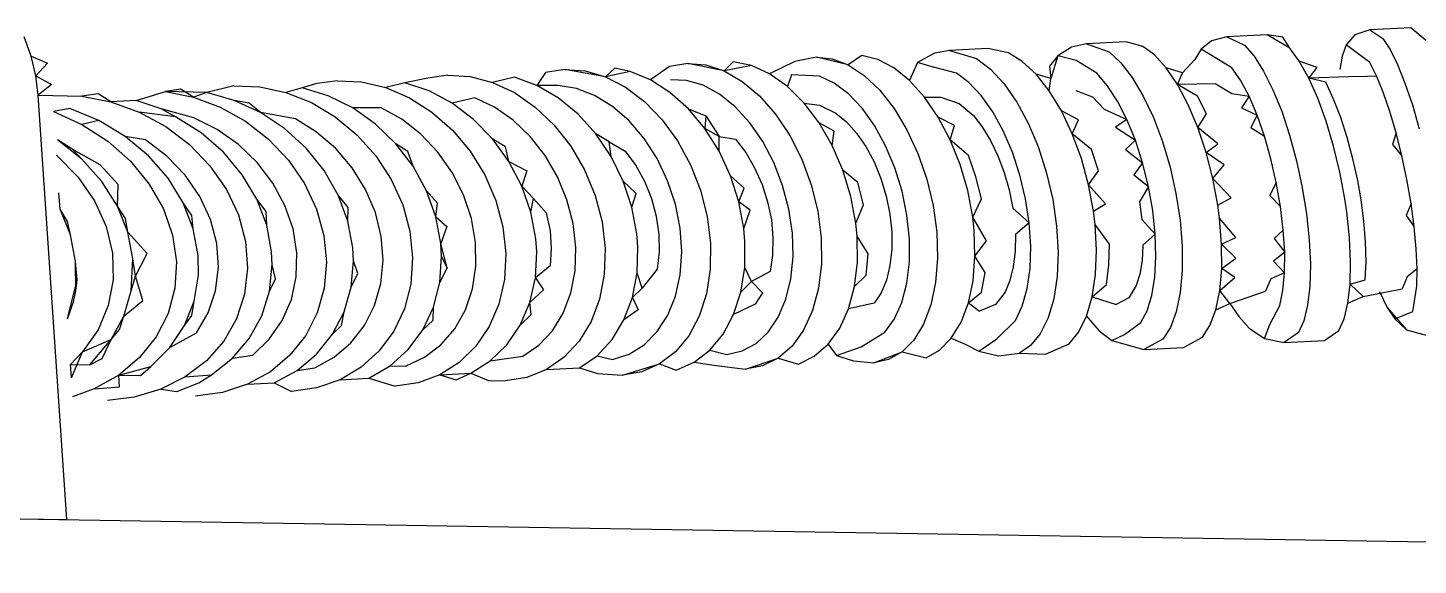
# Model space of a CAD drawing. Extents: x -68 to 264, y 51 to 115.
# Drawn here: x 70.0268 to 70.1032, y 76.2145 to 76.2441 of the extents above; entities that cross this region are included whole.
import ezdxf

# ---------------------------------------------------------------- set-up
doc = ezdxf.new("R2010")
doc.units = 0
doc.layers.get('0').update_dxf_attribs({"linetype": 'CONTINUOUS'})

msp = doc.modelspace()

# ---------------------------------------------------------------- linework, layer by layer
for p, q in [((70.102796, 76.244067), (70.100554, 76.243956)), ((70.103698, 76.243312), (70.102796, 76.244067)), ((70.027013, 76.242501), (70.02663, 76.243579)), ((70.087152, 76.243295), (70.084982, 76.243188)), ((70.088075, 76.243048), (70.087152, 76.243295)), ((70.091851, 76.243344), (70.091286, 76.242885)), ((70.092695, 76.243568), (70.091851, 76.243344)), ((70.094907, 76.243677), (70.092695, 76.243568)), ((70.092695, 76.243568), (70.093667, 76.243105)), ((70.096142, 76.242939), (70.094907, 76.243677)), ((70.095763, 76.243559), (70.094907, 76.243677)), ((70.096142, 76.242939), (70.095763, 76.243559)), ((70.09972, 76.243689), (70.099241, 76.24313)), ((70.100554, 76.243956), (70.09972, 76.243689)), ((70.100554, 76.243956), (70.101256, 76.24348)), ((70.101256, 76.24348), (70.101653, 76.242875)), ((70.027268, 76.241433), (70.027013, 76.242501)), ((70.027013, 76.242501), (70.027906, 76.242115)), ((70.070143, 76.242456), (70.068958, 76.242207)), ((70.070143, 76.242456), (70.071006, 76.24237)), ((70.071891, 76.242031), (70.070143, 76.242456)), ((70.072632, 76.242545), (70.071891, 76.242031)), ((70.07351, 76.24233), (70.072632, 76.242545)), ((70.076625, 76.242665), (70.075692, 76.242161)), ((70.07745, 76.242816), (70.076625, 76.242665)), ((70.079569, 76.242921), (70.07745, 76.242816)), ((70.07745, 76.242816), (70.078946, 76.24238)), ((70.080689, 76.242684), (70.079569, 76.242921)), ((70.081454, 76.242215), (70.080689, 76.242684)), ((70.083402, 76.242522), (70.082946, 76.241958)), ((70.083402, 76.242522), (70.083014, 76.241276)), ((70.08416, 76.243011), (70.083402, 76.242522)), ((70.084405, 76.242262), (70.083402, 76.242522)), ((70.084982, 76.243188), (70.08416, 76.243011)), ((70.084982, 76.243188), (70.086218, 76.242738)), ((70.086218, 76.242738), (70.086862, 76.242145)), ((70.088715, 76.242573), (70.088075, 76.243048)), ((70.089357, 76.241864), (70.088715, 76.242573)), ((70.091286, 76.242885), (70.090936, 76.242323)), ((70.092972, 76.241873), (70.091286, 76.242885)), ((70.093667, 76.243105), (70.094188, 76.242507)), ((70.094188, 76.242507), (70.094712, 76.241685)), ((70.096667, 76.242225), (70.096142, 76.242939)), ((70.099021, 76.242505), (70.098903, 76.24178)), ((70.099241, 76.24313), (70.099021, 76.242505)), ((70.100539, 76.242159), (70.099241, 76.24313)), ((70.101653, 76.242875), (70.102064, 76.242048)), ((70.027906, 76.242115), (70.027268, 76.241433)), ((70.05633, 76.241774), (70.055269, 76.241617)), ((70.05633, 76.241774), (70.057436, 76.241701)), ((70.058556, 76.241375), (70.05633, 76.241774)), ((70.057436, 76.241701), (70.058556, 76.241375)), ((70.059064, 76.241849), (70.058556, 76.241375)), ((70.059908, 76.241659), (70.059064, 76.241849)), ((70.062079, 76.241945), (70.061023, 76.241207)), ((70.063088, 76.242108), (70.062079, 76.241945)), ((70.063088, 76.242108), (70.064075, 76.242029)), ((70.06508, 76.241697), (70.063088, 76.242108)), ((70.064075, 76.242029), (70.06508, 76.241697)), ((70.065571, 76.242197), (70.06508, 76.241697)), ((70.066571, 76.241988), (70.06508, 76.241697)), ((70.06508, 76.241697), (70.066072, 76.241123)), ((70.066571, 76.241988), (70.065571, 76.242197)), ((70.067573, 76.24153), (70.066571, 76.241988)), ((70.068958, 76.242207), (70.067573, 76.24153)), ((70.071006, 76.24237), (70.071891, 76.242031)), ((70.071891, 76.242031), (70.072771, 76.24145)), ((70.074395, 76.241866), (70.07351, 76.24233)), ((70.075262, 76.241169), (70.074395, 76.241866)), ((70.075692, 76.242161), (70.075262, 76.241169)), ((70.076495, 76.241921), (70.075692, 76.242161)), ((70.077838, 76.241566), (70.076495, 76.241921)), ((70.078946, 76.24238), (70.079709, 76.241794)), ((70.079709, 76.241794), (70.080452, 76.240984)), ((70.08221, 76.241512), (70.081454, 76.242215)), ((70.082946, 76.241958), (70.083014, 76.241276)), ((70.085546, 76.241565), (70.084405, 76.242262)), ((70.086862, 76.242145), (70.087496, 76.241329)), ((70.089979, 76.240944), (70.089357, 76.241864)), ((70.090249, 76.241584), (70.089357, 76.241864)), ((70.090936, 76.242323), (70.090249, 76.241584)), ((70.093444, 76.241182), (70.092972, 76.241873)), ((70.094712, 76.241685), (70.095222, 76.240666)), ((70.097185, 76.241299), (70.096667, 76.242225)), ((70.097653, 76.241884), (70.096667, 76.242225)), ((70.097185, 76.241299), (70.097653, 76.241884)), ((70.100908, 76.241436), (70.100539, 76.242159)), ((70.102064, 76.242048), (70.102477, 76.241024)), ((70.0274, 76.240368), (70.027268, 76.241433)), ((70.027268, 76.241433), (70.02812, 76.240944)), ((70.02812, 76.240944), (70.0274, 76.240368)), ((70.042708, 76.241015), (70.041899, 76.24077)), ((70.04383, 76.241157), (70.042708, 76.241015)), ((70.04383, 76.241157), (70.045157, 76.241094)), ((70.045157, 76.241094), (70.046492, 76.240778)), ((70.047541, 76.241049), (70.046492, 76.240778)), ((70.048803, 76.241307), (70.047541, 76.241049)), ((70.048864, 76.240607), (70.047541, 76.241049)), ((70.049901, 76.241457), (70.048803, 76.241307)), ((70.049901, 76.241457), (70.051121, 76.241389)), ((70.051121, 76.241389), (70.052352, 76.241068)), ((70.053554, 76.241345), (70.052352, 76.241068)), ((70.052352, 76.241068), (70.053556, 76.240503)), ((70.054776, 76.240898), (70.053554, 76.241345)), ((70.055269, 76.241617), (70.054776, 76.240898)), ((70.059908, 76.241659), (70.058556, 76.241375)), ((70.058556, 76.241375), (70.059657, 76.240806)), ((70.061023, 76.241207), (70.059908, 76.241659)), ((70.0621, 76.240519), (70.061023, 76.241207)), ((70.063015, 76.241172), (70.062131, 76.241211)), ((70.063919, 76.240906), (70.063015, 76.241172)), ((70.066072, 76.241123), (70.067022, 76.240323)), ((70.068548, 76.240837), (70.067573, 76.24153)), ((70.068782, 76.24149), (70.068548, 76.240837)), ((70.070319, 76.24141), (70.068782, 76.24149)), ((70.071116, 76.24103), (70.070319, 76.24141)), ((70.071901, 76.240437), (70.071116, 76.24103)), ((70.072771, 76.24145), (70.073619, 76.240645)), ((70.076083, 76.240258), (70.075262, 76.241169)), ((70.078525, 76.241057), (70.077838, 76.241566)), ((70.079196, 76.240344), (70.078525, 76.241057)), ((70.080452, 76.240984), (70.081151, 76.239974)), ((70.082933, 76.240596), (70.08221, 76.241512)), ((70.083014, 76.241276), (70.08221, 76.241512)), ((70.082933, 76.240596), (70.083014, 76.241276)), ((70.086121, 76.240898), (70.085546, 76.241565)), ((70.087496, 76.241329), (70.088102, 76.240315)), ((70.089979, 76.240944), (70.090249, 76.241584)), ((70.092085, 76.240996), (70.089979, 76.240944)), ((70.090563, 76.23984), (70.089979, 76.240944)), ((70.091081, 76.240312), (70.089979, 76.240944)), ((70.092085, 76.240996), (70.09297, 76.240453)), ((70.093908, 76.240307), (70.093444, 76.241182)), ((70.099921, 76.241383), (70.097185, 76.241299)), ((70.097683, 76.240191), (70.097185, 76.241299)), ((70.098119, 76.241072), (70.097185, 76.241299)), ((70.09855, 76.240151), (70.098119, 76.241072)), ((70.099921, 76.241383), (70.100908, 76.241436)), ((70.10128, 76.240532), (70.100908, 76.241436)), ((70.102477, 76.241024), (70.10288, 76.239834)), ((70.028962, 76.217043), (70.0274, 76.240368)), ((70.0274, 76.240368), (70.029784, 76.240317)), ((70.030683, 76.240432), (70.029784, 76.240317)), ((70.029784, 76.240317), (70.031391, 76.239996)), ((70.031391, 76.239996), (70.030683, 76.240432)), ((70.032782, 76.240078), (70.034393, 76.240565)), ((70.035206, 76.240694), (70.034393, 76.240565)), ((70.034393, 76.240565), (70.035917, 76.24026)), ((70.036656, 76.240512), (70.034393, 76.240565)), ((70.035917, 76.24026), (70.035206, 76.240694)), ((70.036656, 76.240512), (70.035917, 76.24026)), ((70.035917, 76.24026), (70.037398, 76.23971)), ((70.038143, 76.240877), (70.036656, 76.240512)), ((70.038163, 76.240079), (70.036656, 76.240512)), ((70.038143, 76.240877), (70.039572, 76.240819)), ((70.039572, 76.240819), (70.041005, 76.240508)), ((70.041899, 76.24077), (70.041005, 76.240508)), ((70.041005, 76.240508), (70.042399, 76.239954)), ((70.043318, 76.240333), (70.041899, 76.24077)), ((70.044676, 76.23966), (70.043318, 76.240333)), ((70.046492, 76.240778), (70.047794, 76.240218)), ((70.047794, 76.240218), (70.049024, 76.239432)), ((70.050134, 76.239929), (70.048864, 76.240607)), ((70.05137, 76.240219), (70.050134, 76.239929)), ((70.052454, 76.23971), (70.05137, 76.240219)), ((70.053556, 76.240503), (70.054697, 76.239712)), ((70.055952, 76.240216), (70.054776, 76.240898)), ((70.055952, 76.240888), (70.054776, 76.240898)), ((70.056957, 76.240727), (70.055952, 76.240888)), ((70.057048, 76.239319), (70.055952, 76.240216)), ((70.057961, 76.24034), (70.056957, 76.240727)), ((70.058936, 76.239741), (70.057961, 76.24034)), ((70.059657, 76.240806), (70.060705, 76.240011)), ((70.063108, 76.239618), (70.0621, 76.240519)), ((70.064815, 76.24042), (70.063919, 76.240906)), ((70.065677, 76.239728), (70.064815, 76.24042)), ((70.067022, 76.240323), (70.067901, 76.239323)), ((70.069464, 76.239932), (70.068548, 76.240837)), ((70.072649, 76.239649), (70.071901, 76.240437)), ((70.073619, 76.240645), (70.074409, 76.239639)), ((70.076835, 76.239162), (70.076083, 76.240258)), ((70.076083, 76.240258), (70.076975, 76.240249)), ((70.076975, 76.240249), (70.077993, 76.239912)), ((70.079829, 76.239449), (70.079196, 76.240344)), ((70.083602, 76.239496), (70.082933, 76.240596)), ((70.084399, 76.240617), (70.085302, 76.240273)), ((70.085302, 76.240273), (70.085954, 76.239598)), ((70.086677, 76.240044), (70.086121, 76.240898)), ((70.088102, 76.240315), (70.088661, 76.239133)), ((70.09157, 76.23933), (70.091081, 76.240312)), ((70.09297, 76.240453), (70.093908, 76.240307)), ((70.093908, 76.240307), (70.093503, 76.239664)), ((70.094349, 76.239274), (70.093908, 76.240307)), ((70.095222, 76.240666), (70.095703, 76.23948)), ((70.098144, 76.238934), (70.097683, 76.240191)), ((70.101644, 76.239476), (70.10128, 76.240532)), ((70.029133, 76.239633), (70.028236, 76.239461)), ((70.028236, 76.239461), (70.029798, 76.238754)), ((70.030716, 76.238971), (70.029133, 76.239633)), ((70.032782, 76.240078), (70.031391, 76.239996)), ((70.031391, 76.239996), (70.032944, 76.239431)), ((70.034141, 76.23962), (70.032782, 76.240078)), ((70.032944, 76.239431), (70.034397, 76.238641)), ((70.034942, 76.239179), (70.032944, 76.239431)), ((70.034942, 76.239179), (70.034141, 76.23962)), ((70.035935, 76.239111), (70.034141, 76.23962)), ((70.037398, 76.23971), (70.038788, 76.238933)), ((70.039603, 76.239409), (70.038163, 76.240079)), ((70.038987, 76.239918), (70.038163, 76.240079)), ((70.039603, 76.239409), (70.038987, 76.239918)), ((70.040931, 76.238524), (70.039603, 76.239409)), ((70.04152, 76.239073), (70.039603, 76.239409)), ((70.042399, 76.239954), (70.043712, 76.239172)), ((70.046228, 76.239663), (70.044676, 76.23966)), ((70.045931, 76.238771), (70.044676, 76.23966)), ((70.047366, 76.239037), (70.046228, 76.239663)), ((70.049024, 76.239432), (70.050144, 76.238442)), ((70.051313, 76.239036), (70.050134, 76.239929)), ((70.05348, 76.238997), (70.052454, 76.23971)), ((70.054697, 76.239712), (70.05574, 76.23872)), ((70.05985, 76.238947), (70.058936, 76.239741)), ((70.060705, 76.240011), (70.061668, 76.239015)), ((70.064016, 76.23853), (70.063108, 76.239618)), ((70.063108, 76.239618), (70.064076, 76.239225)), ((70.066479, 76.238852), (70.065677, 76.239728)), ((70.070295, 76.23884), (70.069464, 76.239932)), ((70.069464, 76.239932), (70.070306, 76.239808)), ((70.070306, 76.239808), (70.071205, 76.239379)), ((70.073337, 76.238689), (70.072649, 76.239649)), ((70.074409, 76.239639), (70.075117, 76.238464)), ((70.077993, 76.239912), (70.078764, 76.239243)), ((70.080406, 76.2384), (70.079829, 76.239449)), ((70.081151, 76.239974), (70.081786, 76.238796)), ((70.084196, 76.238245), (70.083602, 76.239496)), ((70.084547, 76.239013), (70.083602, 76.239496)), ((70.085954, 76.239598), (70.087197, 76.239029)), ((70.087197, 76.239029), (70.086677, 76.240044)), ((70.091091, 76.238586), (70.090563, 76.23984)), ((70.093503, 76.239664), (70.094349, 76.239274)), ((70.095703, 76.23948), (70.096141, 76.238163)), ((70.098947, 76.23913), (70.09855, 76.240151)), ((70.101989, 76.2383), (70.101644, 76.239476)), ((70.10288, 76.239834), (70.10326, 76.238514)), ((70.030716, 76.238971), (70.029798, 76.238754)), ((70.029798, 76.238754), (70.031223, 76.237835)), ((70.032172, 76.238092), (70.030716, 76.238971)), ((70.034397, 76.238641), (70.035705, 76.237648)), ((70.036337, 76.238297), (70.034942, 76.239179)), ((70.037217, 76.238477), (70.035935, 76.239111)), ((70.038788, 76.238933), (70.040048, 76.237952)), ((70.042687, 76.23834), (70.04152, 76.239073)), ((70.043712, 76.239172), (70.044904, 76.238187)), ((70.047047, 76.237693), (70.045931, 76.238771)), ((70.048418, 76.238219), (70.047366, 76.239037)), ((70.052363, 76.237955), (70.051313, 76.239036)), ((70.054418, 76.238102), (70.05348, 76.238997)), ((70.05574, 76.23872), (70.056654, 76.237555)), ((70.058029, 76.238235), (70.057048, 76.239319)), ((70.060677, 76.237982), (70.05985, 76.238947)), ((70.061668, 76.239015), (70.062516, 76.237848)), ((70.064076, 76.239225), (70.064016, 76.23853)), ((70.064076, 76.239225), (70.064796, 76.238096)), ((70.067195, 76.237819), (70.066479, 76.238852)), ((70.067901, 76.239323), (70.068681, 76.238152)), ((70.071016, 76.237595), (70.070295, 76.23884)), ((70.071126, 76.238394), (70.070295, 76.23884)), ((70.071205, 76.239379), (70.071792, 76.238899)), ((70.071792, 76.238899), (70.072347, 76.238282)), ((70.073946, 76.237587), (70.073337, 76.238689)), ((70.077493, 76.237915), (70.076835, 76.239162)), ((70.077721, 76.2387), (70.076835, 76.239162)), ((70.077493, 76.237915), (70.077721, 76.2387)), ((70.078764, 76.239243), (70.079253, 76.238623)), ((70.081786, 76.238796), (70.082337, 76.237485)), ((70.084196, 76.238245), (70.084547, 76.239013)), ((70.087197, 76.239029), (70.086577, 76.238614)), ((70.087664, 76.237883), (70.087197, 76.239029)), ((70.088661, 76.239133), (70.089155, 76.237818)), ((70.091091, 76.238586), (70.09157, 76.23933)), ((70.094349, 76.239274), (70.094015, 76.238585)), ((70.094754, 76.238115), (70.094349, 76.239274)), ((70.098554, 76.237565), (70.098144, 76.238934)), ((70.099305, 76.23803), (70.098947, 76.23913)), ((70.029784, 76.236841), (70.028456, 76.237908)), ((70.029287, 76.237374), (70.028456, 76.237908)), ((70.033454, 76.237022), (70.032172, 76.238092)), ((70.033283, 76.237918), (70.032172, 76.238092)), ((70.034456, 76.237019), (70.033283, 76.237918)), ((70.037569, 76.237225), (70.036337, 76.238297)), ((70.038394, 76.237652), (70.037217, 76.238477)), ((70.040048, 76.237952), (70.041137, 76.236797)), ((70.042107, 76.237449), (70.040931, 76.238524)), ((70.04374, 76.237428), (70.042687, 76.23834)), ((70.044904, 76.238187), (70.045938, 76.237028)), ((70.049353, 76.237233), (70.048418, 76.238219)), ((70.050144, 76.238442), (70.051119, 76.237281)), ((70.053254, 76.236719), (70.052363, 76.237955)), ((70.053055, 76.237533), (70.052363, 76.237955)), ((70.05524, 76.237053), (70.054418, 76.238102)), ((70.058866, 76.236996), (70.058029, 76.238235)), ((70.058762, 76.237808), (70.058029, 76.238235)), ((70.06139, 76.236876), (70.060677, 76.237982)), ((70.064796, 76.237288), (70.064016, 76.23853)), ((70.064796, 76.238096), (70.064016, 76.23853)), ((70.064796, 76.237288), (70.064796, 76.238096)), ((70.064796, 76.238096), (70.065693, 76.237954)), ((70.065693, 76.237954), (70.066258, 76.237215)), ((70.068681, 76.238152), (70.069339, 76.236847)), ((70.071016, 76.237595), (70.071126, 76.238394)), ((70.072347, 76.238282), (70.072858, 76.237541)), ((70.075117, 76.238464), (70.075722, 76.237155)), ((70.078038, 76.236553), (70.077493, 76.237915)), ((70.078505, 76.237052), (70.077493, 76.237915)), ((70.079253, 76.238623), (70.079708, 76.237879)), ((70.079708, 76.237879), (70.080112, 76.237038)), ((70.080909, 76.237229), (70.080406, 76.2384)), ((70.084698, 76.236881), (70.084196, 76.238245)), ((70.085256, 76.237371), (70.084196, 76.238245)), ((70.086577, 76.238614), (70.087664, 76.237883)), ((70.087664, 76.237883), (70.087131, 76.237385)), ((70.088064, 76.236642), (70.087664, 76.237883)), ((70.091548, 76.237219), (70.091091, 76.238586)), ((70.092201, 76.237698), (70.091091, 76.238586)), ((70.094015, 76.238585), (70.094754, 76.238115)), ((70.095111, 76.236865), (70.094754, 76.238115)), ((70.096141, 76.238163), (70.096522, 76.236755)), ((70.099618, 76.236872), (70.099305, 76.23803)), ((70.101989, 76.2383), (70.101795, 76.237648)), ((70.102304, 76.237038), (70.101989, 76.2383)), ((70.029784, 76.236841), (70.029287, 76.237374)), ((70.030801, 76.23654), (70.029287, 76.237374)), ((70.031223, 76.237835), (70.032467, 76.236732)), ((70.035705, 76.237648), (70.036828, 76.236483)), ((70.038601, 76.235996), (70.037569, 76.237225)), ((70.039428, 76.236661), (70.038394, 76.237652)), ((70.043096, 76.236218), (70.042107, 76.237449)), ((70.044647, 76.236364), (70.04374, 76.237428)), ((70.047988, 76.236459), (70.047047, 76.237693)), ((70.047703, 76.237272), (70.047047, 76.237693)), ((70.047988, 76.236459), (70.047703, 76.237272)), ((70.050142, 76.236111), (70.049353, 76.237233)), ((70.051119, 76.237281), (70.051921, 76.235982)), ((70.053254, 76.236719), (70.053055, 76.237533)), ((70.056654, 76.237555), (70.057411, 76.236254)), ((70.058866, 76.236996), (70.058762, 76.237808)), ((70.058762, 76.237808), (70.059631, 76.237296)), ((70.059631, 76.237296), (70.060217, 76.236498)), ((70.062516, 76.237848), (70.063225, 76.236545)), ((70.065425, 76.235931), (70.064796, 76.237288)), ((70.066258, 76.237215), (70.066749, 76.236379)), ((70.067804, 76.236659), (70.067195, 76.237819)), ((70.071603, 76.236235), (70.071016, 76.237595)), ((70.072858, 76.237541), (70.073307, 76.236703)), ((70.074455, 76.236376), (70.073946, 76.237587)), ((70.075722, 76.237155), (70.076206, 76.235753)), ((70.081322, 76.235971), (70.080909, 76.237229)), ((70.082337, 76.237485), (70.082787, 76.23608)), ((70.085632, 76.2362), (70.085256, 76.237371)), ((70.087131, 76.237385), (70.088064, 76.236642)), ((70.089155, 76.237818), (70.089571, 76.236412)), ((70.091548, 76.237219), (70.092201, 76.237698)), ((70.091919, 76.235783), (70.091548, 76.237219)), ((70.092546, 76.236533), (70.091548, 76.237219)), ((70.098902, 76.236127), (70.098554, 76.237565)), ((70.101795, 76.237648), (70.102304, 76.237038)), ((70.028397, 76.237068), (70.029561, 76.235878)), ((70.03089, 76.235615), (70.029784, 76.236841)), ((70.03179, 76.235451), (70.030801, 76.23654)), ((70.032467, 76.236732), (70.033492, 76.235477)), ((70.034526, 76.235795), (70.033454, 76.237022)), ((70.035462, 76.235966), (70.034456, 76.237019)), ((70.036828, 76.236483), (70.037733, 76.235181)), ((70.040289, 76.235533), (70.039428, 76.236661)), ((70.041137, 76.236797), (70.042024, 76.235503)), ((70.04538, 76.235181), (70.044647, 76.236364)), ((70.045938, 76.237028), (70.046784, 76.235731)), ((70.048727, 76.235107), (70.047988, 76.236459)), ((70.053958, 76.235365), (70.053254, 76.236719)), ((70.053254, 76.236719), (70.054232, 76.236202)), ((70.055919, 76.235881), (70.05524, 76.237053)), ((70.059533, 76.23564), (70.058866, 76.236996)), ((70.060217, 76.236498), (70.060696, 76.235633)), ((70.06197, 76.235662), (70.06139, 76.236876)), ((70.063225, 76.236545), (70.063772, 76.235145)), ((70.066749, 76.236379), (70.067156, 76.235463)), ((70.068288, 76.235408), (70.067804, 76.236659)), ((70.069339, 76.236847), (70.069855, 76.235446)), ((70.073307, 76.236703), (70.073684, 76.235785)), ((70.07485, 76.235093), (70.074455, 76.236376)), ((70.078454, 76.235118), (70.078038, 76.236553)), ((70.07891, 76.235875), (70.078505, 76.237052)), ((70.080112, 76.237038), (70.080458, 76.236119)), ((70.085091, 76.235446), (70.084698, 76.236881)), ((70.088064, 76.236642), (70.087582, 76.235985)), ((70.088386, 76.235343), (70.088064, 76.236642)), ((70.089571, 76.236412), (70.089896, 76.234957)), ((70.091919, 76.235783), (70.092546, 76.236533)), ((70.095408, 76.235562), (70.095111, 76.236865)), ((70.096522, 76.236755), (70.096835, 76.235299)), ((70.099881, 76.235681), (70.099618, 76.236872)), ((70.102579, 76.23573), (70.102304, 76.237038)), ((70.029561, 76.235878), (70.030479, 76.234558)), ((70.031742, 76.234269), (70.03089, 76.235615)), ((70.035353, 76.234447), (70.034526, 76.235795)), ((70.03627, 76.234792), (70.035462, 76.235966)), ((70.039401, 76.234647), (70.038601, 76.235996)), ((70.043867, 76.234867), (70.043096, 76.236218)), ((70.046784, 76.235731), (70.047415, 76.234336)), ((70.050761, 76.234885), (70.050142, 76.236111)), ((70.051921, 76.235982), (70.052525, 76.234585)), ((70.054232, 76.236202), (70.053958, 76.235365)), ((70.056437, 76.234622), (70.055919, 76.235881)), ((70.057411, 76.236254), (70.057987, 76.234856)), ((70.06001, 76.234208), (70.059533, 76.23564)), ((70.060234, 76.234967), (70.059533, 76.23564)), ((70.060696, 76.235633), (70.061083, 76.234678)), ((70.062397, 76.234378), (70.06197, 76.235662)), ((70.065882, 76.234498), (70.065425, 76.235931)), ((70.06618, 76.235257), (70.065425, 76.235931)), ((70.072041, 76.234802), (70.071603, 76.236235)), ((70.072416, 76.235561), (70.071603, 76.236235)), ((70.073684, 76.235785), (70.073976, 76.234821)), ((70.076206, 76.235753), (70.076553, 76.234298)), ((70.079213, 76.234664), (70.07891, 76.235875)), ((70.080458, 76.236119), (70.080733, 76.235154)), ((70.081634, 76.234664), (70.081322, 76.235971)), ((70.082787, 76.23608), (70.083123, 76.234626)), ((70.085091, 76.235446), (70.085632, 76.2362)), ((70.087582, 76.235985), (70.088386, 76.235343)), ((70.092193, 76.234319), (70.091919, 76.235783)), ((70.092934, 76.234729), (70.091919, 76.235783)), ((70.099176, 76.234664), (70.098902, 76.236127)), ((70.100068, 76.234617), (70.099881, 76.235681)), ((70.102807, 76.234415), (70.102579, 76.23573)), ((68.889635, 76.235564), (70.18317, 76.214536)), ((70.028596, 76.234095), (70.028535, 76.235001)), ((70.031742, 76.234269), (70.03179, 76.235451)), ((70.033492, 76.235477), (70.034268, 76.234111)), ((70.037733, 76.235181), (70.038392, 76.233782)), ((70.04095, 76.234304), (70.040289, 76.235533)), ((70.042024, 76.235503), (70.04268, 76.234109)), ((70.044396, 76.233438), (70.043867, 76.234867)), ((70.044426, 76.234188), (70.043867, 76.234867)), ((70.045917, 76.233915), (70.04538, 76.235181)), ((70.04924, 76.233677), (70.048727, 76.235107)), ((70.04933, 76.234431), (70.048727, 76.235107)), ((70.051192, 76.233594), (70.050761, 76.234885)), ((70.054454, 76.233934), (70.053958, 76.235365)), ((70.054608, 76.234691), (70.053958, 76.235365)), ((70.057987, 76.234856), (70.058365, 76.233403)), ((70.06001, 76.234208), (70.060234, 76.234967)), ((70.063772, 76.235145), (70.064142, 76.233692)), ((70.065882, 76.234498), (70.06618, 76.235257)), ((70.067156, 76.235463), (70.067464, 76.2345)), ((70.068632, 76.234104), (70.068288, 76.235408)), ((70.069855, 76.235446), (70.070214, 76.233992)), ((70.072731, 76.234344), (70.072416, 76.235561)), ((70.073976, 76.234821), (70.074176, 76.23383)), ((70.075118, 76.233778), (70.07485, 76.235093)), ((70.078728, 76.233655), (70.078454, 76.235118)), ((70.080733, 76.235154), (70.080932, 76.234164)), ((70.085365, 76.233982), (70.085091, 76.235446)), ((70.086033, 76.234386), (70.085091, 76.235446)), ((70.088386, 76.235343), (70.0879, 76.234508)), ((70.088619, 76.234026), (70.088386, 76.235343)), ((70.089896, 76.234957), (70.090119, 76.233496)), ((70.095408, 76.235562), (70.095044, 76.23486)), ((70.095044, 76.23486), (70.095638, 76.234245)), ((70.095638, 76.234245), (70.095408, 76.235562)), ((70.096835, 76.235299), (70.09707, 76.233839)), ((70.029167, 76.232687), (70.028596, 76.234095)), ((70.029011, 76.23342), (70.028596, 76.234095)), ((70.030479, 76.234558), (70.03112, 76.233147)), ((70.032312, 76.232842), (70.031742, 76.234269)), ((70.032194, 76.233579), (70.031742, 76.234269)), ((70.034268, 76.234111), (70.034771, 76.232673)), ((70.035911, 76.233019), (70.035353, 76.234447)), ((70.035837, 76.233761), (70.035353, 76.234447)), ((70.036856, 76.233531), (70.03627, 76.234792)), ((70.039946, 76.233218), (70.039401, 76.234647)), ((70.039921, 76.233965), (70.039401, 76.234647)), ((70.041392, 76.233011), (70.04095, 76.234304)), ((70.04268, 76.234109), (70.043087, 76.232658)), ((70.044396, 76.233438), (70.044426, 76.234188)), ((70.047415, 76.234336), (70.047812, 76.232884)), ((70.04924, 76.233677), (70.04933, 76.234431)), ((70.052525, 76.234585), (70.052913, 76.233132)), ((70.054454, 76.233934), (70.054608, 76.234691)), ((70.054608, 76.234691), (70.055305, 76.233906)), ((70.056776, 76.233314), (70.056437, 76.234622)), ((70.060283, 76.232745), (70.06001, 76.234208)), ((70.061083, 76.234678), (70.061345, 76.233712)), ((70.062658, 76.233062), (70.062397, 76.234378)), ((70.066155, 76.233035), (70.065882, 76.234498)), ((70.066506, 76.234037), (70.065882, 76.234498)), ((70.067464, 76.2345), (70.067667, 76.233509)), ((70.068825, 76.232787), (70.068632, 76.234104)), ((70.072314, 76.233338), (70.072041, 76.234802)), ((70.072314, 76.233338), (70.072731, 76.234344)), ((70.076553, 76.234298), (70.076753, 76.232837)), ((70.078728, 76.233655), (70.079213, 76.234664)), ((70.080932, 76.234164), (70.081834, 76.233348)), ((70.081834, 76.233348), (70.081634, 76.234664)), ((70.083123, 76.234626), (70.083335, 76.233165)), ((70.085365, 76.233982), (70.086033, 76.234386)), ((70.0879, 76.234508), (70.088027, 76.233527)), ((70.092193, 76.234319), (70.092934, 76.234729)), ((70.092289, 76.233603), (70.092193, 76.234319)), ((70.095792, 76.232955), (70.095638, 76.234245)), ((70.099281, 76.233948), (70.099176, 76.234664)), ((70.100219, 76.233462), (70.100068, 76.234617)), ((70.102807, 76.234415), (70.102546, 76.233761)), ((70.102981, 76.233133), (70.102807, 76.234415)), ((70.029167, 76.232687), (70.029011, 76.23342)), ((70.032312, 76.232842), (70.032194, 76.233579)), ((70.035911, 76.233019), (70.035837, 76.233761)), ((70.037202, 76.232221), (70.036856, 76.233531)), ((70.038392, 76.233782), (70.038785, 76.232329)), ((70.039946, 76.233218), (70.039921, 76.233965)), ((70.044669, 76.231974), (70.044396, 76.233438)), ((70.046241, 76.232604), (70.045917, 76.233915)), ((70.049513, 76.232213), (70.04924, 76.233677)), ((70.04924, 76.233677), (70.049842, 76.233145)), ((70.051421, 76.232276), (70.051192, 76.233594)), ((70.054726, 76.232471), (70.054454, 76.233934)), ((70.055305, 76.233906), (70.055512, 76.232918)), ((70.056927, 76.231998), (70.056776, 76.233314)), ((70.058365, 76.233403), (70.058535, 76.23194)), ((70.061345, 76.233712), (70.06149, 76.232708)), ((70.064142, 76.233692), (70.064321, 76.232229)), ((70.066155, 76.233035), (70.066506, 76.234037)), ((70.067667, 76.233509), (70.067757, 76.232527)), ((70.070214, 76.233992), (70.070404, 76.23253)), ((70.072385, 76.232621), (70.072314, 76.233338)), ((70.074176, 76.23383), (70.074279, 76.232849)), ((70.075252, 76.232469), (70.075118, 76.233778)), ((70.078807, 76.232938), (70.078728, 76.233655)), ((70.079489, 76.232352), (70.078728, 76.233655)), ((70.081834, 76.233348), (70.081071, 76.232702)), ((70.081917, 76.232063), (70.081834, 76.233348)), ((70.085453, 76.233266), (70.085365, 76.233982)), ((70.088027, 76.233527), (70.088757, 76.23273)), ((70.088757, 76.23273), (70.088619, 76.234026)), ((70.090119, 76.233496), (70.090234, 76.232075)), ((70.092404, 76.232182), (70.092289, 76.233603)), ((70.093176, 76.232538), (70.092289, 76.233603)), ((70.09707, 76.233839), (70.097219, 76.23242)), ((70.099431, 76.232529), (70.099281, 76.233948)), ((70.100312, 76.232314), (70.100219, 76.233462)), ((70.102546, 76.233761), (70.102981, 76.233133)), ((70.029439, 76.231223), (70.029167, 76.232687)), ((70.03112, 76.233147), (70.031467, 76.231688)), ((70.032585, 76.231378), (70.032312, 76.232842)), ((70.033374, 76.231656), (70.032312, 76.232842)), ((70.034771, 76.232673), (70.034986, 76.231207)), ((70.036183, 76.231556), (70.035911, 76.233019)), ((70.040218, 76.231755), (70.039946, 76.233218)), ((70.0416, 76.231692), (70.041392, 76.233011)), ((70.043087, 76.232658), (70.043231, 76.231193)), ((70.046344, 76.231289), (70.046241, 76.232604)), ((70.047812, 76.232884), (70.047963, 76.23142)), ((70.049842, 76.233145), (70.049513, 76.232213)), ((70.052913, 76.233132), (70.053073, 76.231669)), ((70.055512, 76.232918), (70.055581, 76.231932)), ((70.06034, 76.232027), (70.060283, 76.232745)), ((70.06149, 76.232708), (70.061506, 76.23175)), ((70.062747, 76.231754), (70.062658, 76.233062)), ((70.066219, 76.232317), (70.066155, 76.233035)), ((70.067757, 76.232527), (70.067733, 76.231574)), ((70.068862, 76.231496), (70.068825, 76.232787)), ((70.070404, 76.23253), (70.07042, 76.231104)), ((70.072401, 76.231195), (70.072385, 76.232621)), ((70.072981, 76.23164), (70.072385, 76.232621)), ((70.074279, 76.232849), (70.07428, 76.231897)), ((70.076753, 76.232837), (70.0768, 76.231412)), ((70.078855, 76.231514), (70.078807, 76.232938)), ((70.081071, 76.232702), (70.081057, 76.23178)), ((70.083335, 76.233165), (70.083416, 76.231742)), ((70.085534, 76.231843), (70.085453, 76.233266)), ((70.086239, 76.232179), (70.085453, 76.233266)), ((70.088757, 76.23273), (70.088084, 76.232126)), ((70.088794, 76.231495), (70.088757, 76.23273)), ((70.092404, 76.232182), (70.093176, 76.232538)), ((70.095792, 76.232955), (70.095289, 76.232482)), ((70.095867, 76.23173), (70.095792, 76.232955)), ((70.099491, 76.231193), (70.099431, 76.232529)), ((70.103094, 76.231923), (70.102981, 76.233133)), ((70.037298, 76.230904), (70.037202, 76.232221)), ((70.038785, 76.232329), (70.038899, 76.230865)), ((70.04025, 76.231036), (70.040218, 76.231755)), ((70.044706, 76.231256), (70.044669, 76.231974)), ((70.049556, 76.231495), (70.049513, 76.232213)), ((70.049861, 76.230861), (70.049513, 76.232213)), ((70.051441, 76.230972), (70.051421, 76.232276)), ((70.054703, 76.230322), (70.054776, 76.231752)), ((70.054776, 76.231752), (70.054726, 76.232471)), ((70.055581, 76.231932), (70.05551, 76.230978)), ((70.056885, 76.230712), (70.056927, 76.231998)), ((70.058535, 76.23194), (70.05849, 76.230511)), ((70.060294, 76.230598), (70.06034, 76.232027)), ((70.061506, 76.23175), (70.061393, 76.23081)), ((70.06266, 76.230493), (70.062747, 76.231754)), ((70.064321, 76.232229), (70.064306, 76.230802)), ((70.066203, 76.23089), (70.066219, 76.232317)), ((70.07428, 76.231897), (70.074182, 76.231008)), ((70.075248, 76.231208), (70.075252, 76.232469)), ((70.078855, 76.231514), (70.079489, 76.232352)), ((70.081057, 76.23178), (70.080955, 76.230932)), ((70.08188, 76.230848), (70.081917, 76.232063)), ((70.085481, 76.230502), (70.085534, 76.231843)), ((70.086211, 76.231036), (70.086239, 76.232179)), ((70.088084, 76.232126), (70.08803, 76.231281)), ((70.090234, 76.232075), (70.090237, 76.230737)), ((70.092407, 76.230844), (70.092404, 76.232182)), ((70.093192, 76.231404), (70.092404, 76.232182)), ((70.095289, 76.232482), (70.095867, 76.23173)), ((70.097219, 76.23242), (70.09728, 76.231084)), ((70.100337, 76.231228), (70.100312, 76.232314)), ((70.103144, 76.230822), (70.103094, 76.231923)), ((70.02954, 76.230215), (70.029439, 76.231223)), ((70.029465, 76.229605), (70.029439, 76.231223)), ((70.031467, 76.231688), (70.031509, 76.230226)), ((70.032501, 76.229604), (70.032585, 76.231378)), ((70.032729, 76.230411), (70.032585, 76.231378)), ((70.032729, 76.230411), (70.033374, 76.231656)), ((70.034986, 76.231207), (70.034906, 76.229759)), ((70.036195, 76.230465), (70.036183, 76.231556)), ((70.040103, 76.229602), (70.04025, 76.231036)), ((70.040422, 76.230277), (70.04025, 76.231036)), ((70.041569, 76.230389), (70.0416, 76.231692)), ((70.043231, 76.231193), (70.043109, 76.22976)), ((70.044582, 76.229823), (70.044706, 76.231256)), ((70.044943, 76.230557), (70.044706, 76.231256)), ((70.04622, 76.230008), (70.046344, 76.231289)), ((70.047963, 76.23142), (70.047864, 76.229988)), ((70.049456, 76.230063), (70.049556, 76.231495)), ((70.049556, 76.231495), (70.049861, 76.230861)), ((70.053073, 76.231669), (70.053, 76.230239)), ((70.067733, 76.231574), (70.067596, 76.230684)), ((70.068741, 76.230271), (70.068862, 76.231496)), ((70.07042, 76.231104), (70.070261, 76.229757)), ((70.072241, 76.229849), (70.072401, 76.231195)), ((70.072884, 76.230475), (70.072981, 76.23164)), ((70.074182, 76.231008), (70.073985, 76.230202)), ((70.075105, 76.230031), (70.075248, 76.231208)), ((70.0768, 76.231412), (70.076693, 76.230068)), ((70.078748, 76.23017), (70.078855, 76.231514)), ((70.079415, 76.230611), (70.078855, 76.231514)), ((70.083416, 76.231742), (70.083364, 76.2304)), ((70.086081, 76.22996), (70.086211, 76.231036)), ((70.08803, 76.231281), (70.087905, 76.230532)), ((70.088731, 76.230359), (70.088794, 76.231495)), ((70.092407, 76.230844), (70.093192, 76.231404)), ((70.095867, 76.23173), (70.095259, 76.231251)), ((70.095259, 76.231251), (70.09586, 76.230609)), ((70.09586, 76.230609), (70.095867, 76.23173)), ((70.09728, 76.231084), (70.097248, 76.229873)), ((70.09946, 76.229982), (70.099491, 76.231193)), ((70.100293, 76.230222), (70.100337, 76.231228)), ((70.031509, 76.230226), (70.031244, 76.228805)), ((70.032501, 76.229604), (70.032729, 76.230411)), ((70.033135, 76.229073), (70.032729, 76.230411)), ((70.035953, 76.229045), (70.036195, 76.230465)), ((70.03714, 76.229619), (70.037298, 76.230904)), ((70.038899, 76.230865), (70.038733, 76.229435)), ((70.040103, 76.229602), (70.040422, 76.230277)), ((70.041299, 76.22914), (70.041569, 76.230389)), ((70.044582, 76.229823), (70.044943, 76.230557)), ((70.049456, 76.230063), (70.049861, 76.230861)), ((70.051252, 76.22972), (70.051441, 76.230972)), ((70.053, 76.230239), (70.052696, 76.228885)), ((70.054399, 76.228968), (70.054703, 76.230322)), ((70.05551, 76.230978), (70.054703, 76.230322)), ((70.054703, 76.230322), (70.055147, 76.229669)), ((70.056651, 76.229496), (70.056885, 76.230712)), ((70.05849, 76.230511), (70.058231, 76.229159)), ((70.060036, 76.229247), (70.060294, 76.230598)), ((70.060573, 76.229759), (70.060294, 76.230598)), ((70.061393, 76.23081), (70.060573, 76.229759)), ((70.0624, 76.22932), (70.06266, 76.230493)), ((70.064306, 76.230802), (70.064097, 76.229452)), ((70.065993, 76.229541), (70.066203, 76.23089)), ((70.066585, 76.230117), (70.066203, 76.23089)), ((70.067596, 76.230684), (70.066585, 76.230117)), ((70.068467, 76.229149), (70.068741, 76.230271)), ((70.072241, 76.229849), (70.072884, 76.230475)), ((70.079218, 76.229532), (70.079415, 76.230611)), ((70.080955, 76.230932), (70.08077, 76.23018)), ((70.081724, 76.22974), (70.08188, 76.230848)), ((70.083364, 76.2304), (70.083179, 76.229181)), ((70.085296, 76.229283), (70.085481, 76.230502)), ((70.087905, 76.230532), (70.087711, 76.229904)), ((70.088569, 76.229356), (70.088731, 76.230359)), ((70.090237, 76.230737), (70.090128, 76.229521)), ((70.092298, 76.229628), (70.092407, 76.230844)), ((70.092298, 76.229628), (70.093123, 76.23034)), ((70.093123, 76.23034), (70.092407, 76.230844)), ((70.095098, 76.230268), (70.094815, 76.229592)), ((70.09586, 76.230609), (70.095098, 76.230268)), ((70.09577, 76.229624), (70.09586, 76.230609)), ((70.102588, 76.230379), (70.102314, 76.229717)), ((70.103144, 76.230822), (70.102588, 76.230379)), ((70.103129, 76.229863), (70.103144, 76.230822)), ((70.029005, 76.228076), (70.02954, 76.230215)), ((70.029333, 76.229005), (70.029465, 76.229605)), ((70.029465, 76.229605), (70.02954, 76.230215)), ((70.032094, 76.228218), (70.032501, 76.229604)), ((70.034906, 76.229759), (70.034533, 76.228371)), ((70.036734, 76.228404), (70.03714, 76.229619)), ((70.039679, 76.228242), (70.040103, 76.229602)), ((70.043109, 76.22976), (70.042724, 76.228402)), ((70.044195, 76.228465), (70.044582, 76.229823)), ((70.045876, 76.228801), (70.04622, 76.230008)), ((70.047864, 76.229988), (70.047518, 76.228632)), ((70.049109, 76.228707), (70.049456, 76.230063)), ((70.05086, 76.22856), (70.051252, 76.22972)), ((70.055147, 76.229669), (70.054399, 76.228968)), ((70.056233, 76.228387), (70.056651, 76.229496)), ((70.060036, 76.229247), (70.060573, 76.229759)), ((70.065595, 76.228311), (70.065993, 76.229541)), ((70.065993, 76.229541), (70.066585, 76.230117)), ((70.066585, 76.230117), (70.067186, 76.22951)), ((70.067186, 76.22951), (70.066787, 76.228871)), ((70.070261, 76.229757), (70.069932, 76.22853)), ((70.071911, 76.228623), (70.072241, 76.229849)), ((70.073697, 76.229506), (70.073323, 76.228935)), ((70.073985, 76.230202), (70.073697, 76.229506)), ((70.074828, 76.228975), (70.075105, 76.230031)), ((70.076693, 76.230068), (70.076435, 76.228846)), ((70.078489, 76.228947), (70.078748, 76.23017)), ((70.078489, 76.228947), (70.079218, 76.229532)), ((70.080506, 76.229548), (70.07998, 76.22886)), ((70.08077, 76.23018), (70.080506, 76.229548)), ((70.081454, 76.228772), (70.081724, 76.22974)), ((70.085296, 76.229283), (70.086081, 76.22996)), ((70.087711, 76.229904), (70.087305, 76.229222)), ((70.090128, 76.229521), (70.089911, 76.228466)), ((70.092081, 76.228573), (70.092298, 76.229628)), ((70.092849, 76.22891), (70.092298, 76.229628)), ((70.092849, 76.22891), (70.094815, 76.229592)), ((70.095602, 76.228806), (70.09577, 76.229624)), ((70.097248, 76.229873), (70.097127, 76.228822)), ((70.099339, 76.228931), (70.09946, 76.229982)), ((70.09946, 76.229982), (70.100293, 76.230222)), ((70.100174, 76.229309), (70.09946, 76.229982)), ((70.100174, 76.229309), (70.102314, 76.229717)), ((70.101076, 76.229573), (70.101506, 76.228703)), ((70.102908, 76.228484), (70.103129, 76.229863)), ((70.029005, 76.228076), (70.029333, 76.229005)), ((70.031244, 76.228805), (70.03068, 76.227468)), ((70.032094, 76.228218), (70.033135, 76.229073)), ((70.035423, 76.227709), (70.035953, 76.229045)), ((70.035837, 76.228263), (70.035953, 76.229045)), ((70.038733, 76.229435), (70.038289, 76.228082)), ((70.0408, 76.227983), (70.041299, 76.22914)), ((70.04532, 76.227705), (70.045876, 76.228801)), ((70.048525, 76.227469), (70.049109, 76.228707)), ((70.049083, 76.227998), (70.049109, 76.228707)), ((70.052696, 76.228885), (70.05217, 76.227649)), ((70.053873, 76.227733), (70.054399, 76.228968)), ((70.054482, 76.228319), (70.054399, 76.228968)), ((70.058231, 76.229159), (70.057768, 76.227926)), ((70.059572, 76.228014), (70.060036, 76.229247)), ((70.060036, 76.229247), (70.060349, 76.228561)), ((70.061974, 76.228268), (70.0624, 76.22932)), ((70.064097, 76.229452), (70.0637, 76.228222)), ((70.066787, 76.228871), (70.065595, 76.228311)), ((70.068047, 76.228165), (70.068467, 76.229149)), ((70.073323, 76.228935), (70.071911, 76.228623)), ((70.074425, 76.228072), (70.074828, 76.228975)), ((70.076435, 76.228846), (70.076034, 76.227781)), ((70.078088, 76.227883), (70.078489, 76.228947)), ((70.078489, 76.228947), (70.079104, 76.228493)), ((70.07998, 76.22886), (70.079104, 76.228493)), ((70.081078, 76.227975), (70.081454, 76.228772)), ((70.083179, 76.229181), (70.082869, 76.228121)), ((70.084986, 76.228223), (70.085296, 76.229283)), ((70.085296, 76.229283), (70.086602, 76.228863)), ((70.087305, 76.229222), (70.086602, 76.228863)), ((70.088313, 76.228516), (70.088569, 76.229356)), ((70.092081, 76.228573), (70.092849, 76.22891)), ((70.092849, 76.22891), (70.093351, 76.228208)), ((70.09505, 76.227765), (70.095602, 76.228806)), ((70.097127, 76.228822), (70.096918, 76.227965)), ((70.09913, 76.228074), (70.099339, 76.228931)), ((70.099339, 76.228931), (70.100174, 76.229309)), ((70.101506, 76.228703), (70.101917, 76.228074)), ((70.101506, 76.228703), (70.102564, 76.227467)), ((70.031395, 76.226935), (70.032094, 76.228218)), ((70.031854, 76.227491), (70.032094, 76.228218)), ((70.034533, 76.228371), (70.033879, 76.227087)), ((70.035423, 76.227709), (70.035837, 76.228263)), ((70.036091, 76.227297), (70.036734, 76.228404)), ((70.038289, 76.228082), (70.037583, 76.226848)), ((70.038991, 76.226998), (70.039679, 76.228242)), ((70.040085, 76.226955), (70.0408, 76.227983)), ((70.042724, 76.228402), (70.042087, 76.227159)), ((70.043557, 76.227224), (70.044195, 76.228465)), ((70.044062, 76.227701), (70.044195, 76.228465)), ((70.047518, 76.228632), (70.046934, 76.227393)), ((70.048525, 76.227469), (70.049083, 76.227998)), ((70.050276, 76.227526), (70.05086, 76.22856)), ((70.053873, 76.227733), (70.054482, 76.228319)), ((70.055643, 76.227419), (70.056233, 76.228387)), ((70.058918, 76.226937), (70.059572, 76.228014)), ((70.060349, 76.228561), (70.059572, 76.228014)), ((70.061396, 76.227369), (70.061974, 76.228268)), ((70.0637, 76.228222), (70.063126, 76.227148)), ((70.065021, 76.227238), (70.065595, 76.228311)), ((70.067494, 76.227347), (70.068047, 76.228165)), ((70.069932, 76.22853), (70.069443, 76.22746)), ((70.071422, 76.227554), (70.071911, 76.228623)), ((70.073909, 76.22735), (70.074425, 76.228072)), ((70.080057, 76.226981), (70.081078, 76.227975)), ((70.082869, 76.228121), (70.082442, 76.227252)), ((70.084559, 76.227355), (70.084986, 76.228223)), ((70.084986, 76.228223), (70.085674, 76.227407)), ((70.087971, 76.227866), (70.088313, 76.228516)), ((70.089911, 76.228466), (70.089592, 76.227603)), ((70.091762, 76.22771), (70.092081, 76.228573)), ((70.093351, 76.228208), (70.093911, 76.227565)), ((70.096918, 76.227965), (70.09663, 76.227326)), ((70.098841, 76.227435), (70.09913, 76.228074)), ((70.101917, 76.228074), (70.102908, 76.228484)), ((70.101917, 76.228074), (70.102564, 76.227467)), ((70.03068, 76.227468), (70.029835, 76.226257)), ((70.031395, 76.226935), (70.031854, 76.227491)), ((70.034623, 76.226499), (70.035423, 76.227709)), ((70.034623, 76.226499), (70.036091, 76.227297)), ((70.042687, 76.226136), (70.043557, 76.227224)), ((70.043557, 76.227224), (70.044062, 76.227701)), ((70.044569, 76.226753), (70.04532, 76.227705)), ((70.046934, 76.227393), (70.046132, 76.226309)), ((70.047723, 76.226385), (70.048525, 76.227469)), ((70.049518, 76.22665), (70.050276, 76.227526)), ((70.05217, 76.227649), (70.051439, 76.226568)), ((70.053142, 76.226652), (70.053873, 76.227733)), ((70.054899, 76.226621), (70.055643, 76.227419)), ((70.057768, 76.227926), (70.057114, 76.226849)), ((70.060684, 76.226652), (70.061396, 76.227369)), ((70.064289, 76.226355), (70.065021, 76.227238)), ((70.066825, 76.226721), (70.067494, 76.227347)), ((70.069443, 76.22746), (70.06881, 76.226581)), ((70.070788, 76.226675), (70.071422, 76.227554)), ((70.072603, 76.226528), (70.073909, 76.22735)), ((70.076034, 76.227781), (70.075501, 76.226908)), ((70.077555, 76.227009), (70.078088, 76.227883)), ((70.082442, 76.227252), (70.081911, 76.226601)), ((70.084028, 76.226704), (70.084559, 76.227355)), ((70.085674, 76.227407), (70.086367, 76.226876)), ((70.086367, 76.226876), (70.087071, 76.227205)), ((70.087071, 76.227205), (70.087971, 76.227866)), ((70.089592, 76.227603), (70.089181, 76.226959)), ((70.091351, 76.227066), (70.091762, 76.22771)), ((70.093911, 76.227565), (70.09475, 76.226989)), ((70.09475, 76.226989), (70.09505, 76.227765)), ((70.09663, 76.227326), (70.095848, 76.226777)), ((70.09806, 76.226886), (70.098841, 76.227435)), ((70.102564, 76.227467), (70.103707, 76.227164)), ((70.029835, 76.226257), (70.031395, 76.226935)), ((70.030237, 76.225542), (70.031395, 76.226935)), ((70.030906, 76.225888), (70.031395, 76.226935)), ((70.033879, 76.227087), (70.032964, 76.225945)), ((70.033575, 76.22545), (70.034623, 76.226499)), ((70.037583, 76.226848), (70.036635, 76.22577)), ((70.03806, 76.225908), (70.038991, 76.226998)), ((70.039176, 76.226085), (70.040085, 76.226955)), ((70.042087, 76.227159), (70.041219, 76.226071)), ((70.043647, 76.225973), (70.044569, 76.226753)), ((70.048609, 76.225959), (70.049518, 76.22665)), ((70.051439, 76.226568), (70.050525, 76.225676)), ((70.052227, 76.22576), (70.053142, 76.226652)), ((70.054023, 76.226017), (70.054899, 76.226621)), ((70.057114, 76.226849), (70.056288, 76.225961)), ((70.058092, 76.226049), (70.058918, 76.226937)), ((70.059858, 76.226138), (70.060684, 76.226652)), ((70.063126, 76.227148), (70.062394, 76.226264)), ((70.066061, 76.226307), (70.066825, 76.226721)), ((70.06881, 76.226581), (70.06805, 76.225918)), ((70.070027, 76.226014), (70.070788, 76.226675)), ((70.070788, 76.226675), (70.071246, 76.226067)), ((70.071246, 76.226067), (70.072603, 76.226528)), ((70.075501, 76.226908), (70.074853, 76.226252)), ((70.076908, 76.226353), (70.077555, 76.227009)), ((70.077555, 76.227009), (70.078307, 76.226688)), ((70.078307, 76.226688), (70.079065, 76.226294)), ((70.079065, 76.226294), (70.080057, 76.226981)), ((70.081911, 76.226601), (70.081293, 76.226188)), ((70.082722, 76.226129), (70.084028, 76.226704)), ((70.086367, 76.226876), (70.088135, 76.226396)), ((70.089181, 76.226959), (70.088135, 76.226396)), ((70.088135, 76.226396), (70.090304, 76.226503)), ((70.090304, 76.226503), (70.091351, 76.227066)), ((70.09475, 76.226989), (70.095848, 76.226777)), ((70.095848, 76.226777), (70.09806, 76.226886)), ((70.029835, 76.226257), (70.029167, 76.225572)), ((70.029216, 76.224832), (70.029835, 76.226257)), ((70.030237, 76.225542), (70.030906, 76.225888)), ((70.032964, 76.225945), (70.031815, 76.22498)), ((70.036635, 76.22577), (70.035475, 76.224881)), ((70.036914, 76.225004), (70.03806, 76.225908)), ((70.03806, 76.225908), (70.039176, 76.226085)), ((70.041219, 76.226071), (70.040146, 76.225169)), ((70.041612, 76.225236), (70.042687, 76.226136)), ((70.042582, 76.22539), (70.043647, 76.225973)), ((70.046132, 76.226309), (70.045135, 76.225412)), ((70.046725, 76.225488), (70.047723, 76.226385)), ((70.047577, 76.225473), (70.048609, 76.225959)), ((70.050525, 76.225676), (70.049455, 76.224999)), ((70.051158, 76.225083), (70.052227, 76.22576)), ((70.052227, 76.22576), (70.054023, 76.226017)), ((70.056288, 76.225961), (70.055316, 76.225288)), ((70.05712, 76.225377), (70.058092, 76.226049)), ((70.058092, 76.226049), (70.058944, 76.225843)), ((70.058944, 76.225843), (70.059858, 76.226138)), ((70.062394, 76.226264), (70.061526, 76.225596)), ((70.062442, 76.225257), (70.06342, 76.225688)), ((70.06342, 76.225688), (70.064289, 76.226355)), ((70.06342, 76.225688), (70.064506, 76.225533)), ((70.064289, 76.226355), (70.065224, 76.226116)), ((70.065224, 76.226116), (70.066061, 76.226307)), ((70.066249, 76.225316), (70.06805, 76.225918)), ((70.06805, 76.225918), (70.067187, 76.225492)), ((70.06805, 76.225918), (70.069164, 76.225589)), ((70.069164, 76.225589), (70.070027, 76.226014)), ((70.071246, 76.226067), (70.072177, 76.22576)), ((70.072177, 76.22576), (70.073298, 76.225664)), ((70.073298, 76.225664), (70.074853, 76.226252)), ((70.074111, 76.225833), (70.073298, 76.225664)), ((70.074853, 76.226252), (70.074111, 76.225833)), ((70.074853, 76.226252), (70.076165, 76.225934)), ((70.076165, 76.225934), (70.076908, 76.226353)), ((70.079065, 76.226294), (70.080155, 76.226032)), ((70.080155, 76.226032), (70.081293, 76.226188)), ((70.081293, 76.226188), (70.082722, 76.226129)), ((70.029216, 76.224832), (70.029167, 76.225572)), ((70.029167, 76.225572), (70.030237, 76.225542)), ((70.031815, 76.22498), (70.030468, 76.224221)), ((70.031815, 76.22498), (70.033575, 76.22545)), ((70.031855, 76.224329), (70.031815, 76.22498)), ((70.031815, 76.22498), (70.033017, 76.224968)), ((70.033017, 76.224968), (70.033575, 76.22545)), ((70.035475, 76.224881), (70.034137, 76.224207)), ((70.035475, 76.224881), (70.036914, 76.225004)), ((70.036224, 76.224563), (70.036914, 76.225004)), ((70.040146, 76.225169), (70.038899, 76.224481)), ((70.040364, 76.22455), (70.041612, 76.225236)), ((70.041612, 76.225236), (70.042582, 76.22539)), ((70.045135, 76.225412), (70.043973, 76.224729)), ((70.045563, 76.224807), (70.046725, 76.225488)), ((70.046725, 76.225488), (70.047577, 76.225473)), ((70.049455, 76.224999), (70.048262, 76.224558)), ((70.049455, 76.224999), (70.051158, 76.225083)), ((70.049455, 76.224999), (70.050361, 76.22473)), ((70.050361, 76.22473), (70.051158, 76.225083)), ((70.051158, 76.225083), (70.052131, 76.224683)), ((70.055316, 76.225288), (70.054228, 76.224852)), ((70.055316, 76.225288), (70.05712, 76.225377)), ((70.05712, 76.225377), (70.058123, 76.225075)), ((70.058123, 76.225075), (70.059493, 76.224983)), ((70.059493, 76.224983), (70.061526, 76.225596)), ((70.060548, 76.225165), (70.059493, 76.224983)), ((70.061526, 76.225596), (70.060548, 76.225165)), ((70.061526, 76.225596), (70.062442, 76.225257)), ((70.064506, 76.225533), (70.066249, 76.225316)), ((70.067187, 76.225492), (70.066249, 76.225316)), ((70.030468, 76.224221), (70.029286, 76.223782)), ((70.030468, 76.224221), (70.031855, 76.224329)), ((70.034137, 76.224207), (70.032662, 76.22377)), ((70.034137, 76.224207), (70.035007, 76.224083)), ((70.035007, 76.224083), (70.036224, 76.224563)), ((70.038899, 76.224481), (70.037518, 76.224029)), ((70.038899, 76.224481), (70.040364, 76.22455)), ((70.040364, 76.22455), (70.041302, 76.224085)), ((70.042683, 76.224283), (70.041302, 76.224085)), ((70.043973, 76.224729), (70.042683, 76.224283)), ((70.043973, 76.224729), (70.045563, 76.224807)), ((70.045563, 76.224807), (70.046995, 76.224366)), ((70.048262, 76.224558), (70.046995, 76.224366)), ((70.052131, 76.224683), (70.053065, 76.224666)), ((70.054228, 76.224852), (70.053065, 76.224666)), ((70.032662, 76.22377), (70.031196, 76.223587)), ((70.037518, 76.224029), (70.036043, 76.223826)), ((69.991594, 76.21765), (70.028962, 76.217043))]:
    msp.add_line(p, q)

doc.saveas('drawing.dxf')
